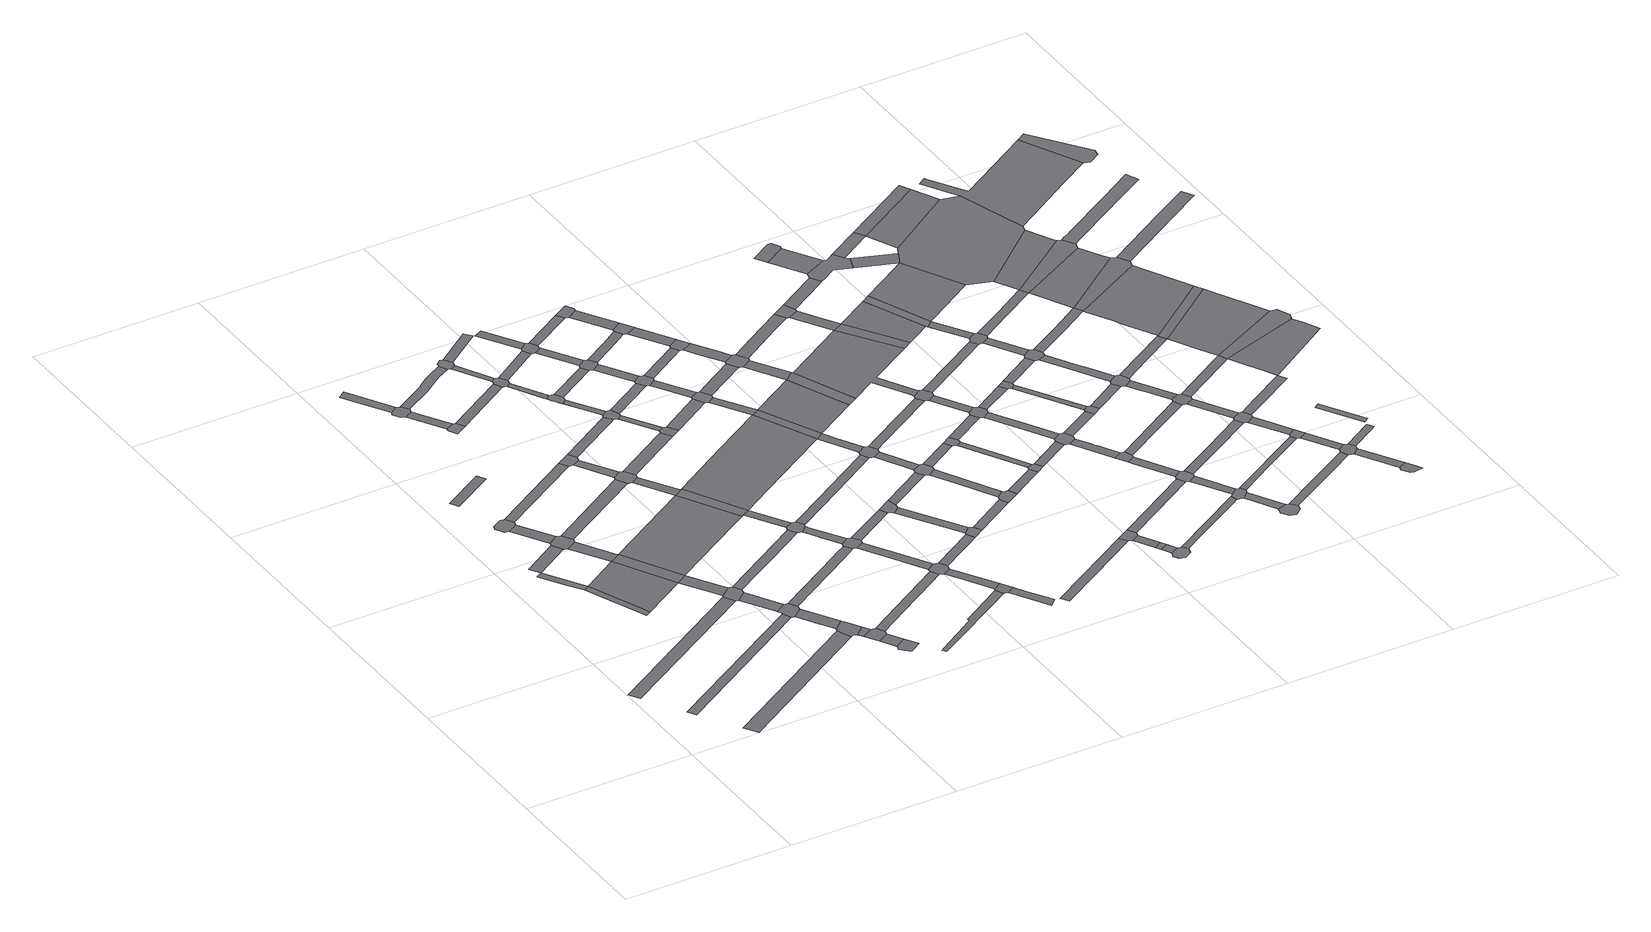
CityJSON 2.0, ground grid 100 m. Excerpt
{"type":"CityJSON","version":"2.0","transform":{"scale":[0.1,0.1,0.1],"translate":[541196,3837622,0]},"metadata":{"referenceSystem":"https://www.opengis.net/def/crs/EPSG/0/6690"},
"CityObjects":{
"road1":{"type":"Road","attributes":{"RoadStructureAttribute.sectionType":"1"},"geometry":[{"type":"MultiSurface","lod":"1","boundaries":[[[0,1,2,3]]]}]},
"road2":{"type":"Road","attributes":{"RoadStructureAttribute.sectionType":"1"},"geometry":[{"type":"MultiSurface","lod":"1","boundaries":[[[4,5,6,7,8,9,10,11]]]}]},
"road3":{"type":"Road","attributes":{"RoadStructureAttribute.sectionType":"1"},"geometry":[{"type":"MultiSurface","lod":"1","boundaries":[[[12,13,14,15]]]}]},
"road4":{"type":"Road","geometry":[{"type":"MultiSurface","lod":"1","boundaries":[[[11,10,16,17]]]}]},
"road5":{"type":"Road","attributes":{"RoadStructureAttribute.sectionType":"1"},"geometry":[{"type":"MultiSurface","lod":"1","boundaries":[[[18,19,6,20]]]}]},
"road6":{"type":"Road","attributes":{"RoadStructureAttribute.sectionType":"1"},"geometry":[{"type":"MultiSurface","lod":"1","boundaries":[[[21,22,23,24]]]}]},
"road7":{"type":"Road","geometry":[{"type":"MultiSurface","lod":"1","boundaries":[[[25,26,27,28,29,30,31,32]]]}]},
"road8":{"type":"Road","attributes":{"RoadStructureAttribute.sectionType":"1"},"geometry":[{"type":"MultiSurface","lod":"1","boundaries":[[[33,34,11,17,35]]]}]},
"road9":{"type":"Road","attributes":{"RoadStructureAttribute.sectionType":"1"},"geometry":[{"type":"MultiSurface","lod":"1","boundaries":[[[30,29,36,37]]]}]},
"road10":{"type":"Road","geometry":[{"type":"MultiSurface","lod":"1","boundaries":[[[37,36,18,20,38,39,40,41,42,43,44,45]]]}]},
"road11":{"type":"Road","attributes":{"RoadStructureAttribute.sectionType":"1"},"geometry":[{"type":"MultiSurface","lod":"1","boundaries":[[[46,47,48,49]]]}]},
"road12":{"type":"Road","attributes":{"RoadStructureAttribute.sectionType":"1"},"geometry":[{"type":"MultiSurface","lod":"1","boundaries":[[[41,40,33,50]]]}]},
"road13":{"type":"Road","geometry":[{"type":"MultiSurface","lod":"1","boundaries":[[[51,50,33,35,52]]]}]},
"road14":{"type":"Road","attributes":{"RoadStructureAttribute.sectionType":"1"},"geometry":[{"type":"MultiSurface","lod":"1","boundaries":[[[52,35,53,54]]]}]},
"road15":{"type":"Road","geometry":[{"type":"MultiSurface","lod":"1","boundaries":[[[55,54,53,56,0,3,57,58,59,60,61]]]}]},
"road16":{"type":"Road","attributes":{"RoadStructureAttribute.sectionType":"1"},"geometry":[{"type":"MultiSurface","lod":"1","boundaries":[[[62,32,31,63]]]}]},
"road17":{"type":"Road","attributes":{"RoadStructureAttribute.sectionType":"1"},"geometry":[{"type":"MultiSurface","lod":"1","boundaries":[[[59,58,64,65]]]}]},
"road18":{"type":"Road","attributes":{"RoadStructureAttribute.sectionType":"1"},"geometry":[{"type":"MultiSurface","lod":"1","boundaries":[[[66,67,68,69,70]]]}]},
"road19":{"type":"Road","geometry":[{"type":"MultiSurface","lod":"1","boundaries":[[[65,64,71,12,15,72,73,74,75,76,77]]]}]},
"road20":{"type":"Road","attributes":{"RoadStructureAttribute.sectionType":"1"},"geometry":[{"type":"MultiSurface","lod":"1","boundaries":[[[78,45,44,79]]]}]},
"road21":{"type":"Road","geometry":[{"type":"MultiSurface","lod":"1","boundaries":[[[70,69,80,81,82,83,84,85]]]}]},
"road22":{"type":"Road","attributes":{"RoadStructureAttribute.sectionType":"1"},"geometry":[{"type":"MultiSurface","lod":"1","boundaries":[[[75,74,86,87,88,89]]]}]},
"road23":{"type":"Road","attributes":{"RoadStructureAttribute.sectionType":"1"},"geometry":[{"type":"MultiSurface","lod":"1","boundaries":[[[83,82,90,91]]]}]},
"road24":{"type":"Road","geometry":[{"type":"MultiSurface","lod":"1","boundaries":[[[92,89,88,21,24,93,94,95]]]}]},
"road25":{"type":"Road","geometry":[{"type":"MultiSurface","lod":"1","boundaries":[[[91,90,96,97,98,99]]]}]},
"road26":{"type":"Road","attributes":{"RoadStructureAttribute.sectionType":"1"},"geometry":[{"type":"MultiSurface","lod":"1","boundaries":[[[95,94,100,101]]]}]},
"road27":{"type":"Road","geometry":[{"type":"MultiSurface","lod":"1","boundaries":[[[101,100,102,103,104,105,106,107]]]}]},
"road28":{"type":"Road","attributes":{"RoadStructureAttribute.sectionType":"1"},"geometry":[{"type":"MultiSurface","lod":"1","boundaries":[[[108,51,52,109,110]]]}]},
"road29":{"type":"Road","attributes":{"RoadStructureAttribute.sectionType":"1"},"geometry":[{"type":"MultiSurface","lod":"1","boundaries":[[[104,103,111,112]]]}]},
"road30":{"type":"Road","geometry":[{"type":"MultiSurface","lod":"1","boundaries":[[[112,111,113,114,115,116,117,118]]]}]},
"road31":{"type":"Road","attributes":{"RoadStructureAttribute.sectionType":"1"},"geometry":[{"type":"MultiSurface","lod":"1","boundaries":[[[119,61,60,120,121,122]]]}]},
"road32":{"type":"Road","geometry":[{"type":"MultiSurface","lod":"1","boundaries":[[[123,62,63,124,125,126]]]}]},
"road33":{"type":"Road","attributes":{"RoadStructureAttribute.sectionType":"1"},"geometry":[{"type":"MultiSurface","lod":"1","boundaries":[[[127,128,129,130,131,132,85,84,133,134,135,136]]]}]},
"road34":{"type":"Road","attributes":{"RoadStructureAttribute.sectionType":"1"},"geometry":[{"type":"MultiSurface","lod":"1","boundaries":[[[125,124,137,138]]]}]},
"road35":{"type":"Road","attributes":{"RoadStructureAttribute.sectionType":"1"},"geometry":[{"type":"MultiSurface","lod":"1","boundaries":[[[139,99,98,140]]]}]},
"road36":{"type":"Road","attributes":{"RoadStructureAttribute.sectionType":"1"},"geometry":[{"type":"MultiSurface","lod":"1","boundaries":[[[141,142,143,144,145,77,76,146,147]]]}]},
"road37":{"type":"Road","geometry":[{"type":"MultiSurface","lod":"1","boundaries":[[[138,137,78,79,148,149,150,151,152,153,154,155]]]}]},
"road38":{"type":"Road","attributes":{"RoadStructureAttribute.sectionType":"1"},"geometry":[{"type":"MultiSurface","lod":"1","boundaries":[[[151,150,108,156]]]}]},
"road39":{"type":"Road","attributes":{"RoadStructureAttribute.sectionType":"1"},"geometry":[{"type":"MultiSurface","lod":"1","boundaries":[[[157,158,107,106,159,160,161,162,163]]]}]},
"road40":{"type":"Road","geometry":[{"type":"MultiSurface","lod":"1","boundaries":[[[164,156,108,110,165,166]]]}]},
"road41":{"type":"Road","attributes":{"RoadStructureAttribute.sectionType":"1"},"geometry":[{"type":"MultiSurface","lod":"1","boundaries":[[[167,123,126,168,169,170,171]]]}]},
"road42":{"type":"Road","geometry":[{"type":"MultiSurface","lod":"1","boundaries":[[[172,173,174,175,127,136,176,177,178,179]]]}]},
"road43":{"type":"Road","attributes":{"RoadStructureAttribute.sectionType":"1"},"geometry":[{"type":"MultiSurface","lod":"1","boundaries":[[[177,176,180,181]]]}]},
"road44":{"type":"Road","attributes":{"RoadStructureAttribute.sectionType":"1"},"geometry":[{"type":"MultiSurface","lod":"1","boundaries":[[[166,165,182,183]]]}]},
"road45":{"type":"Road","attributes":{"RoadStructureAttribute.sectionType":"1"},"geometry":[{"type":"MultiSurface","lod":"1","boundaries":[[[184,185,186,187,188,189,190,191,192,193,194,195,196,197,198,199]]]}]},
"road46":{"type":"Road","geometry":[{"type":"MultiSurface","lod":"1","boundaries":[[[200,181,180,201,139,140,202,203,204,205,206,207]]]}]},
"road47":{"type":"Road","attributes":{"RoadStructureAttribute.sectionType":"1"},"geometry":[{"type":"MultiSurface","lod":"1","boundaries":[[[208,209,155,154,210]]]}]},
"road48":{"type":"Road","geometry":[{"type":"MultiSurface","lod":"1","boundaries":[[[183,182,119,122,211,212,213,214,215]]]}]},
"road49":{"type":"Road","attributes":{"RoadStructureAttribute.sectionType":"1"},"geometry":[{"type":"MultiSurface","lod":"1","boundaries":[[[216,204,203,217,218,219]]]}]},
"road50":{"type":"Road","attributes":{"RoadStructureAttribute.sectionType":"1"},"geometry":[{"type":"MultiSurface","lod":"1","boundaries":[[[220,212,211,221,222,223,224,225]]]}]},
"road51":{"type":"Road","geometry":[{"type":"MultiSurface","lod":"1","boundaries":[[[219,218,226,227,228,229,230,231,232]]]}]},
"road52":{"type":"Road","attributes":{"RoadStructureAttribute.sectionType":"1"},"geometry":[{"type":"MultiSurface","lod":"1","boundaries":[[[233,179,178,234]]]}]},
"road53":{"type":"Road","geometry":[{"type":"MultiSurface","lod":"1","boundaries":[[[225,224,141,147,235,236,237,238]]]}]},
"road54":{"type":"Road","attributes":{"RoadStructureAttribute.sectionType":"1"},"geometry":[{"type":"MultiSurface","lod":"1","boundaries":[[[239,230,229,240,241]]]}]},
"road55":{"type":"Road","geometry":[{"type":"MultiSurface","lod":"1","boundaries":[[[241,240,242,167,171,243,244,245,246,247,248]]]}]},
"road56":{"type":"Road","attributes":{"RoadStructureAttribute.sectionType":"1"},"geometry":[{"type":"MultiSurface","lod":"1","boundaries":[[[249,236,235,250,251,252]]]}]},
"road57":{"type":"Road","attributes":{"RoadStructureAttribute.sectionType":"1"},"geometry":[{"type":"MultiSurface","lod":"1","boundaries":[[[253,207,206,254]]]}]},
"road58":{"type":"Road","attributes":{"RoadStructureAttribute.sectionType":"1"},"geometry":[{"type":"MultiSurface","lod":"1","boundaries":[[[245,244,255,256]]]}]},
"road59":{"type":"Road","geometry":[{"type":"MultiSurface","lod":"1","boundaries":[[[252,251,157,163,257,258,259,260]]]}]},
"road60":{"type":"Road","attributes":{"RoadStructureAttribute.sectionType":"1"},"geometry":[{"type":"MultiSurface","lod":"1","boundaries":[[[261,232,231,262]]]}]},
"road61":{"type":"Road","geometry":[{"type":"MultiSurface","lod":"1","boundaries":[[[263,256,255,264,208,210,265,266,267]]]}]},
"road62":{"type":"Road","attributes":{"RoadStructureAttribute.sectionType":"1"},"geometry":[{"type":"MultiSurface","lod":"1","boundaries":[[[268,258,257,269,270,271,272]]]}]},
"road63":{"type":"Road","attributes":{"RoadStructureAttribute.sectionType":"1"},"geometry":[{"type":"MultiSurface","lod":"1","boundaries":[[[273,238,237,274]]]}]},
"road64":{"type":"Road","attributes":{"RoadStructureAttribute.sectionType":"1"},"geometry":[{"type":"MultiSurface","lod":"1","boundaries":[[[275,276,277,278]]]}]},
"road65":{"type":"Road","attributes":{"RoadStructureAttribute.sectionType":"1"},"geometry":[{"type":"MultiSurface","lod":"1","boundaries":[[[279,280,164,166,281,282,283]]]}]},
"road66":{"type":"Road","geometry":[{"type":"MultiSurface","lod":"1","boundaries":[[[272,271,184,199,284,285]]]}]},
"road67":{"type":"Road","attributes":{"RoadStructureAttribute.sectionType":"1"},"geometry":[{"type":"MultiSurface","lod":"1","boundaries":[[[286,248,247,287]]]}]},
"road68":{"type":"Road","geometry":[{"type":"MultiSurface","lod":"1","boundaries":[[[278,277,253,254,288,289,290,291,292]]]}]},
"road69":{"type":"Road","attributes":{"RoadStructureAttribute.sectionType":"1"},"geometry":[{"type":"MultiSurface","lod":"1","boundaries":[[[293,285,284,294,295]]]}]},
"road70":{"type":"Road","attributes":{"RoadStructureAttribute.sectionType":"1"},"geometry":[{"type":"MultiSurface","lod":"1","boundaries":[[[289,288,296,297]]]}]},
"road71":{"type":"Road","attributes":{"RoadStructureAttribute.sectionType":"1"},"geometry":[{"type":"MultiSurface","lod":"1","boundaries":[[[298,299,300,301,215,214,302,303]]]}]},
"road72":{"type":"Road","attributes":{"RoadStructureAttribute.sectionType":"1"},"geometry":[{"type":"MultiSurface","lod":"1","boundaries":[[[304,305,267,266,306,307]]]}]},
"road73":{"type":"Road","attributes":{"RoadStructureAttribute.sectionType":"1"},"geometry":[{"type":"MultiSurface","lod":"1","boundaries":[[[308,260,259,309,310,311]]]}]},
"road74":{"type":"Road","geometry":[{"type":"MultiSurface","lod":"1","boundaries":[[[297,296,261,262,312,313,314,315]]]}]},
"road75":{"type":"Road","attributes":{"RoadStructureAttribute.sectionType":"1"},"geometry":[{"type":"MultiSurface","lod":"1","boundaries":[[[313,312,316,317,318]]]}]},
"road76":{"type":"Road","geometry":[{"type":"MultiSurface","lod":"1","boundaries":[[[319,273,274,320,321,322,323]]]}]},
"road77":{"type":"Road","geometry":[{"type":"MultiSurface","lod":"1","boundaries":[[[324,318,317,286,287,325,326,327,328]]]}]},
"road78":{"type":"Road","attributes":{"RoadStructureAttribute.sectionType":"1"},"geometry":[{"type":"MultiSurface","lod":"1","boundaries":[[[329,292,291,330]]]}]},
"road79":{"type":"Road","attributes":{"RoadStructureAttribute.sectionType":"1"},"geometry":[{"type":"MultiSurface","lod":"1","boundaries":[[[322,321,331,332]]]}]},
"road80":{"type":"Road","attributes":{"RoadStructureAttribute.sectionType":"1"},"geometry":[{"type":"MultiSurface","lod":"1","boundaries":[[[326,325,333,334]]]}]},
"road81":{"type":"Road","geometry":[{"type":"MultiSurface","lod":"1","boundaries":[[[334,333,304,307,335,336,337,338]]]}]},
"road82":{"type":"Road","geometry":[{"type":"MultiSurface","lod":"1","boundaries":[[[332,331,308,311,339,340]]]}]},
"road83":{"type":"Road","attributes":{"RoadStructureAttribute.sectionType":"1"},"geometry":[{"type":"MultiSurface","lod":"1","boundaries":[[[341,342,315,314,343,344]]]}]},
"road84":{"type":"Road","attributes":{"RoadStructureAttribute.sectionType":"1"},"geometry":[{"type":"MultiSurface","lod":"1","boundaries":[[[336,335,279,345]]]}]},
"road85":{"type":"Road","attributes":{"RoadStructureAttribute.sectionType":"1"},"geometry":[{"type":"MultiSurface","lod":"1","boundaries":[[[346,319,323,347]]]}]},
"road86":{"type":"Road","attributes":{"RoadStructureAttribute.sectionType":"1"},"geometry":[{"type":"MultiSurface","lod":"1","boundaries":[[[348,349,328,327,350,351]]]}]},
"road87":{"type":"Road","geometry":[{"type":"MultiSurface","lod":"1","boundaries":[[[345,279,283,352]]]}]},
"road88":{"type":"Road","geometry":[{"type":"MultiSurface","lod":"1","boundaries":[[[353,354,329,330,355,356,357]]]}]},
"road89":{"type":"Road","attributes":{"RoadStructureAttribute.sectionType":"1"},"geometry":[{"type":"MultiSurface","lod":"1","boundaries":[[[356,355,358,359,360]]]}]},
"road90":{"type":"Road","attributes":{"RoadStructureAttribute.sectionType":"1"},"geometry":[{"type":"MultiSurface","lod":"1","boundaries":[[[361,362,352,283,363,364,365]]]}]},
"road91":{"type":"Road","attributes":{"RoadStructureAttribute.sectionType":"1"},"geometry":[{"type":"MultiSurface","lod":"1","boundaries":[[[366,367,368,369,370,371]]]}]},
"road92":{"type":"Road","attributes":{"RoadStructureAttribute.sectionType":"1"},"geometry":[{"type":"MultiSurface","lod":"1","boundaries":[[[372,373,374,338,337,375]]]}]},
"road93":{"type":"Road","attributes":{"RoadStructureAttribute.sectionType":"1"},"geometry":[{"type":"MultiSurface","lod":"1","boundaries":[[[376,340,339,377,378]]]}]},
"road94":{"type":"Road","geometry":[{"type":"MultiSurface","lod":"1","boundaries":[[[365,364,298,303,379,380,381,382]]]}]},
"road95":{"type":"Road","geometry":[{"type":"MultiSurface","lod":"1","boundaries":[[[360,359,341,344,383,384]]]}]},
"road96":{"type":"Road","attributes":{"RoadStructureAttribute.sectionType":"1"},"geometry":[{"type":"MultiSurface","lod":"1","boundaries":[[[380,379,385,386]]]}]},
"road97":{"type":"Road","attributes":{"RoadStructureAttribute.sectionType":"1"},"geometry":[{"type":"MultiSurface","lod":"1","boundaries":[[[384,383,387,388]]]}]},
"road98":{"type":"Road","geometry":[{"type":"MultiSurface","lod":"1","boundaries":[[[386,385,346,347,389,390,391,392]]]}]},
"road99":{"type":"Road","attributes":{"RoadStructureAttribute.sectionType":"1"},"geometry":[{"type":"MultiSurface","lod":"1","boundaries":[[[393,394,395,345,352,396]]]}]},
"road100":{"type":"Road","geometry":[{"type":"MultiSurface","lod":"1","boundaries":[[[388,387,348,351,397,398]]]}]},
"road101":{"type":"Road","attributes":{"RoadStructureAttribute.sectionType":"1"},"geometry":[{"type":"MultiSurface","lod":"1","boundaries":[[[399,390,389,400,401,402]]]}]},
"road102":{"type":"Road","attributes":{"RoadStructureAttribute.sectionType":"1"},"geometry":[{"type":"MultiSurface","lod":"1","boundaries":[[[403,398,397,404,405,406]]]}]},
"road103":{"type":"Road","geometry":[{"type":"MultiSurface","lod":"1","boundaries":[[[407,408,406,405,372,375,409,410,411,412,413,414,415,416]]]}]},
"road104":{"type":"Road","geometry":[{"type":"MultiSurface","lod":"1","boundaries":[[[417,402,401,376,378,418,419]]]}]},
"road105":{"type":"Road","attributes":{"RoadStructureAttribute.sectionType":"1"},"geometry":[{"type":"MultiSurface","lod":"1","boundaries":[[[412,411,393,420]]]}]},
"road106":{"type":"Road","attributes":{"RoadStructureAttribute.sectionType":"1"},"geometry":[{"type":"MultiSurface","lod":"1","boundaries":[[[421,392,391,422]]]}]},
"road107":{"type":"Road","geometry":[{"type":"MultiSurface","lod":"1","boundaries":[[[420,393,396,423,424]]]}]},
"road108":{"type":"Road","attributes":{"RoadStructureAttribute.sectionType":"1"},"geometry":[{"type":"MultiSurface","lod":"1","boundaries":[[[425,426,427,382,381,428,429,430,431]]]}]},
"road109":{"type":"Road","geometry":[{"type":"MultiSurface","lod":"1","boundaries":[[[432,433,366,371,434,435,436]]]}]},
"road110":{"type":"Road","attributes":{"RoadStructureAttribute.sectionType":"1"},"geometry":[{"type":"MultiSurface","lod":"1","boundaries":[[[437,419,418,438,439]]]}]},
"road111":{"type":"Road","attributes":{"RoadStructureAttribute.sectionType":"1"},"geometry":[{"type":"MultiSurface","lod":"1","boundaries":[[[435,434,440,441]]]}]},
"road112":{"type":"Road","geometry":[{"type":"MultiSurface","lod":"1","boundaries":[[[442,421,422,443,444,445,446,447]]]}]},
"road113":{"type":"Road","geometry":[{"type":"MultiSurface","lod":"1","boundaries":[[[441,440,448,449]]]}]},
"road114":{"type":"Road","attributes":{"RoadStructureAttribute.sectionType":"1"},"geometry":[{"type":"MultiSurface","lod":"1","boundaries":[[[449,448,450,451,452]]]}]},
"road115":{"type":"Road","geometry":[{"type":"MultiSurface","lod":"1","boundaries":[[[453,452,451,454,455,456,457,458,459,460,461]]]}]},
"road116":{"type":"Road","attributes":{"RoadStructureAttribute.sectionType":"1"},"geometry":[{"type":"MultiSurface","lod":"1","boundaries":[[[462,445,444,463,464]]]}]},
"road117":{"type":"Road","attributes":{"RoadStructureAttribute.sectionType":"1"},"geometry":[{"type":"MultiSurface","lod":"1","boundaries":[[[465,466,416,415,467,468]]]}]},
"road118":{"type":"Road","geometry":[{"type":"MultiSurface","lod":"1","boundaries":[[[469,464,463,470,437,439,471,472]]]}]},
"road119":{"type":"Road","attributes":{"RoadStructureAttribute.sectionType":"1"},"geometry":[{"type":"MultiSurface","lod":"1","boundaries":[[[473,442,447,474]]]}]},
"road120":{"type":"Road","geometry":[{"type":"MultiSurface","lod":"1","boundaries":[[[475,476,424,423,477,478,479,480,481,482,483,484,485]]]}]},
"road121":{"type":"Road","geometry":[{"type":"MultiSurface","lod":"1","boundaries":[[[481,480,425,431,486,487,488,489]]]}]},
"road122":{"type":"Road","attributes":{"RoadStructureAttribute.sectionType":"1"},"geometry":[{"type":"MultiSurface","lod":"1","boundaries":[[[490,472,471,491]]]}]},
"road123":{"type":"Road","attributes":{"RoadStructureAttribute.sectionType":"1"},"geometry":[{"type":"MultiSurface","lod":"1","boundaries":[[[487,486,492,493]]]}]},
"road124":{"type":"Road","attributes":{"RoadStructureAttribute.sectionType":"1"},"geometry":[{"type":"MultiSurface","lod":"1","boundaries":[[[494,495,496,432,436,497,498]]]}]},
"road125":{"type":"Road","geometry":[{"type":"MultiSurface","lod":"1","boundaries":[[[493,492,473,474,499,500,501,502]]]}]},
"road126":{"type":"Road","geometry":[{"type":"MultiSurface","lod":"1","boundaries":[[[503,465,468,504,505,506,507,508,509,510]]]}]},
"road127":{"type":"Road","attributes":{"RoadStructureAttribute.sectionType":"1"},"geometry":[{"type":"MultiSurface","lod":"1","boundaries":[[[511,512,461,460,513,514,515,516]]]}]},
"road128":{"type":"Road","attributes":{"RoadStructureAttribute.sectionType":"1"},"geometry":[{"type":"MultiSurface","lod":"1","boundaries":[[[517,500,499,518,519,520]]]}]},
"road129":{"type":"Road","attributes":{"RoadStructureAttribute.sectionType":"1"},"geometry":[{"type":"MultiSurface","lod":"1","boundaries":[[[521,507,506,522,475,523]]]}]},
"road130":{"type":"Road","geometry":[{"type":"MultiSurface","lod":"1","boundaries":[[[520,519,490,491,524,525,526,527]]]}]},
"road131":{"type":"Road","attributes":{"RoadStructureAttribute.sectionType":"1"},"geometry":[{"type":"MultiSurface","lod":"1","boundaries":[[[528,502,501,529]]]}]},
"road132":{"type":"Road","attributes":{"RoadStructureAttribute.sectionType":"1"},"geometry":[{"type":"MultiSurface","lod":"1","boundaries":[[[530,531,532,533,525,524,534,535]]]}]},
"road133":{"type":"Road","geometry":[{"type":"MultiSurface","lod":"1","boundaries":[[[523,475,485,536]]]}]},
"road134":{"type":"Road","geometry":[{"type":"MultiSurface","lod":"1","boundaries":[[[535,534,537,538,539,540]]]}]},
"road135":{"type":"Road","attributes":{"RoadStructureAttribute.sectionType":"1"},"geometry":[{"type":"MultiSurface","lod":"1","boundaries":[[[541,542,503,510,543,544]]]}]},
"road136":{"type":"Road","attributes":{"RoadStructureAttribute.sectionType":"1"},"geometry":[{"type":"MultiSurface","lod":"1","boundaries":[[[545,546,547,489,488,548,549]]]}]},
"road137":{"type":"Road","attributes":{"RoadStructureAttribute.sectionType":"1"},"geometry":[{"type":"MultiSurface","lod":"1","boundaries":[[[538,537,550,551,552]]]}]},
"road138":{"type":"Road","attributes":{"RoadStructureAttribute.sectionType":"1"},"geometry":[{"type":"MultiSurface","lod":"1","boundaries":[[[553,527,526,554]]]}]},
"road139":{"type":"Road","geometry":[{"type":"MultiSurface","lod":"1","boundaries":[[[552,551,494,498,555,556,557,558]]]}]},
"road140":{"type":"Road","attributes":{"RoadStructureAttribute.sectionType":"1"},"geometry":[{"type":"MultiSurface","lod":"1","boundaries":[[[559,523,536,560,561]]]}]},
"road141":{"type":"Road","geometry":[{"type":"MultiSurface","lod":"1","boundaries":[[[562,563,528,529,564,565,566,567,568]]]}]},
"road142":{"type":"Road","attributes":{"RoadStructureAttribute.sectionType":"1"},"geometry":[{"type":"MultiSurface","lod":"1","boundaries":[[[556,555,569,570]]]}]},
"road143":{"type":"Road","geometry":[{"type":"MultiSurface","lod":"1","boundaries":[[[571,570,569,572,511,516,573,574,575,576,577,578]]]}]},
"road144":{"type":"Road","attributes":{"RoadStructureAttribute.sectionType":"1"},"geometry":[{"type":"MultiSurface","lod":"1","boundaries":[[[579,566,565,580,581]]]}]},
"road145":{"type":"Road","geometry":[{"type":"MultiSurface","lod":"1","boundaries":[[[582,583,584,585,586,587,588,589]]]}]},
"road146":{"type":"Road","attributes":{"RoadStructureAttribute.sectionType":"1"},"geometry":[{"type":"MultiSurface","lod":"1","boundaries":[[[575,574,590,591]]]}]},
"road147":{"type":"Road","geometry":[{"type":"MultiSurface","lod":"1","boundaries":[[[591,590,592,593,594,595,596,597]]]}]},
"road148":{"type":"Road","geometry":[{"type":"MultiSurface","lod":"1","boundaries":[[[598,581,580,599,553,554,600,601]]]}]},
"road149":{"type":"Road","attributes":{"RoadStructureAttribute.sectionType":"1"},"geometry":[{"type":"MultiSurface","lod":"1","boundaries":[[[602,586,585,603,604,605]]]}]},
"road150":{"type":"Road","geometry":[{"type":"MultiSurface","lod":"1","boundaries":[[[606,559,561,607,608]]]}]},
"road151":{"type":"Road","attributes":{"RoadStructureAttribute.sectionType":"1"},"geometry":[{"type":"MultiSurface","lod":"1","boundaries":[[[609,562,568,610]]]}]},
"road152":{"type":"Road","attributes":{"RoadStructureAttribute.sectionType":"1"},"geometry":[{"type":"MultiSurface","lod":"1","boundaries":[[[611,608,607,612,613,614]]]}]},
"road153":{"type":"Road","geometry":[{"type":"MultiSurface","lod":"1","boundaries":[[[615,616,617,605,604,541,544,618,619,620,621,622,623,624]]]}]},
"road154":{"type":"Road","attributes":{"RoadStructureAttribute.sectionType":"1"},"geometry":[{"type":"MultiSurface","lod":"1","boundaries":[[[625,626,540,539,627,628]]]}]},
"road155":{"type":"Road","geometry":[{"type":"MultiSurface","lod":"1","boundaries":[[[614,613,629,545,549,630,631,632,633]]]}]},
"road156":{"type":"Road","attributes":{"RoadStructureAttribute.sectionType":"1"},"geometry":[{"type":"MultiSurface","lod":"1","boundaries":[[[631,630,634,635]]]}]},
"road157":{"type":"Road","attributes":{"RoadStructureAttribute.sectionType":"1"},"geometry":[{"type":"MultiSurface","lod":"1","boundaries":[[[636,601,600,637]]]}]},
"road158":{"type":"Road","attributes":{"RoadStructureAttribute.sectionType":"1"},"geometry":[{"type":"MultiSurface","lod":"1","boundaries":[[[638,639,558,557,640,641]]]}]},
"road159":{"type":"Road","geometry":[{"type":"MultiSurface","lod":"1","boundaries":[[[635,634,609,610,642,643,644,645]]]}]},
"road160":{"type":"Road","attributes":{"RoadStructureAttribute.sectionType":"1"},"geometry":[{"type":"MultiSurface","lod":"1","boundaries":[[[646,647,648,606,608,649,650,651]]]}]},
"road161":{"type":"Road","attributes":{"RoadStructureAttribute.sectionType":"1"},"geometry":[{"type":"MultiSurface","lod":"1","boundaries":[[[652,653,643,642,654,655,656]]]}]},
"road162":{"type":"Road","attributes":{"RoadStructureAttribute.sectionType":"1"},"geometry":[{"type":"MultiSurface","lod":"1","boundaries":[[[657,578,577,658,659]]]}]},
"road163":{"type":"Road","attributes":{"RoadStructureAttribute.sectionType":"1"},"geometry":[{"type":"MultiSurface","lod":"1","boundaries":[[[622,621,646,660]]]}]},
"road164":{"type":"Road","geometry":[{"type":"MultiSurface","lod":"1","boundaries":[[[656,655,636,637,661,662,663,664]]]}]},
"road165":{"type":"Road","attributes":{"RoadStructureAttribute.sectionType":"1"},"geometry":[{"type":"MultiSurface","lod":"1","boundaries":[[[665,666,667,615,624,668,669]]]}]},
"road166":{"type":"Road","attributes":{"RoadStructureAttribute.sectionType":"1"},"geometry":[{"type":"MultiSurface","lod":"1","boundaries":[[[670,671,672,597,596,673,674,675]]]}]},
"road167":{"type":"Road","attributes":{"RoadStructureAttribute.sectionType":"1"},"geometry":[{"type":"MultiSurface","lod":"1","boundaries":[[[662,661,676,677,678,679,680,681]]]}]},
"road168":{"type":"Road","attributes":{"RoadStructureAttribute.sectionType":"1"},"geometry":[{"type":"MultiSurface","lod":"1","boundaries":[[[682,683,633,632,684,685]]]}]},
"road169":{"type":"Road","geometry":[{"type":"MultiSurface","lod":"1","boundaries":[[[681,680,625,628,686,687,688,689]]]}]},
"road170":{"type":"Road","attributes":{"RoadStructureAttribute.sectionType":"1"},"geometry":[{"type":"MultiSurface","lod":"1","boundaries":[[[687,686,690,691]]]}]},
"road171":{"type":"Road","attributes":{"RoadStructureAttribute.sectionType":"1"},"geometry":[{"type":"MultiSurface","lod":"1","boundaries":[[[692,693,694,645,644,695,696,697,698,699]]]}]},
"road172":{"type":"Road","geometry":[{"type":"MultiSurface","lod":"1","boundaries":[[[691,690,638,641,700,701,702,703]]]}]},
"road173":{"type":"Road","attributes":{"RoadStructureAttribute.sectionType":"1"},"geometry":[{"type":"MultiSurface","lod":"1","boundaries":[[[704,705,701,700,706,707]]]}]},
"road174":{"type":"Road","geometry":[{"type":"MultiSurface","lod":"1","boundaries":[[[707,706,657,659,708,709,710]]]}]},
"road175":{"type":"Road","attributes":{"RoadStructureAttribute.sectionType":"1"},"geometry":[{"type":"MultiSurface","lod":"1","boundaries":[[[711,712,664,663,713,714]]]}]},
"road176":{"type":"Road","attributes":{"RoadStructureAttribute.sectionType":"1"},"geometry":[{"type":"MultiSurface","lod":"1","boundaries":[[[715,710,709,716,717]]]}]},
"road177":{"type":"Road","geometry":[{"type":"MultiSurface","lod":"1","boundaries":[[[717,716,670,675,718,719,720,721]]]}]},
"road178":{"type":"Road","attributes":{"RoadStructureAttribute.sectionType":"1"},"geometry":[{"type":"MultiSurface","lod":"1","boundaries":[[[722,723,724,689,688,725,726,727]]]}]},
"road179":{"type":"Road","geometry":[{"type":"MultiSurface","lod":"1","boundaries":[[[728,665,669,729]]]}]},
"road180":{"type":"Road","attributes":{"RoadStructureAttribute.sectionType":"1"},"geometry":[{"type":"MultiSurface","lod":"1","boundaries":[[[719,718,730,731]]]}]},
"road181":{"type":"Road","attributes":{"function":"2","RoadStructureAttribute.sectionType":"7"},"geometry":[{"type":"MultiSurface","lod":"1","boundaries":[[[729,669,732,733,734]]]}]},
"road182":{"type":"Road","geometry":[{"type":"MultiSurface","lod":"1","boundaries":[[[735,736,734,733,660,646,651,737,738,739,740]]]}]},
"road183":{"type":"Road","attributes":{"RoadStructureAttribute.sectionType":"1"},"geometry":[{"type":"MultiSurface","lod":"1","boundaries":[[[741,742,703,702,743,744]]]}]},
"road184":{"type":"Road","geometry":[{"type":"MultiSurface","lod":"1","boundaries":[[[745,731,730,746,747,748,749,750]]]}]},
"road185":{"type":"Road","attributes":{"RoadStructureAttribute.sectionType":"1"},"geometry":[{"type":"MultiSurface","lod":"1","boundaries":[[[751,752,721,720,753,754]]]}]},
"road186":{"type":"Road","attributes":{"function":"2","RoadStructureAttribute.sectionType":"7"},"geometry":[{"type":"MultiSurface","lod":"1","boundaries":[[[755,756,757,738,737,758,682,759]]]}]},
"road187":{"type":"Road","geometry":[{"type":"MultiSurface","lod":"1","boundaries":[[[759,682,685,760,761,762]]]}]},
"road188":{"type":"Road","geometry":[{"type":"MultiSurface","lod":"1","boundaries":[[[763,764,760,685,765,692,766]]]}]},
"road189":{"type":"Road","attributes":{"RoadStructureAttribute.sectionType":"1"},"geometry":[{"type":"MultiSurface","lod":"1","boundaries":[[[767,768,769,770,771]]]}]},
"road190":{"type":"Road","geometry":[{"type":"MultiSurface","lod":"1","boundaries":[[[766,692,699,772,773,774,775]]]}]},
"road191":{"type":"Road","geometry":[{"type":"MultiSurface","lod":"1","boundaries":[[[772,699,776,777,778,779,780]]]}]},
"road192":{"type":"Road","geometry":[{"type":"MultiSurface","lod":"1","boundaries":[[[780,779,711,714,781]]]}]},
"road193":{"type":"Road","geometry":[{"type":"MultiSurface","lod":"1","boundaries":[[[781,714,782,783,784,722,785]]]}]},
"road194":{"type":"Road","geometry":[{"type":"MultiSurface","lod":"1","boundaries":[[[786,787,788,789,727,790,791,792,793,741,794]]]}]},
"road195":{"type":"Road","geometry":[{"type":"MultiSurface","lod":"1","boundaries":[[[795,785,722,727,789,796,797]]]}]},
"road196":{"type":"Road","geometry":[{"type":"MultiSurface","lod":"1","boundaries":[[[798,799,800,801,802,803,804,805,740,739,806,807,808]]]}]},
"road197":{"type":"Road","attributes":{"RoadStructureAttribute.sectionType":"1"},"geometry":[{"type":"MultiSurface","lod":"1","boundaries":[[[809,810,811,812,813,814,762,761,815,816,817,818,819,820]]]}]},
"road198":{"type":"Road","attributes":{"RoadStructureAttribute.sectionType":"1"},"geometry":[{"type":"MultiSurface","lod":"1","boundaries":[[[821,822,823,824,825,775,774,826,827,828]]]}]},
"road199":{"type":"Road","geometry":[{"type":"MultiSurface","lod":"1","boundaries":[[[829,798,808,830,831,832,833,834]]]}]}
},
"vertices":[
[909,1207,0],[8,659,0],[47,596,0],[944,1140,0],
[310,1728,0],[305,1737,0],[215,1888,0],[177,1865,0],[189,1846,0],[271,1716,0],[324,1631,0],[357,1651,0],
[1091,911,0],[188,364,0],[217,317,0],[1112,860,0],
[479,1259,0],[511,1279,0],
[394,2083,0],[176,1950,0],[427,2017,0],
[1249,625,0],[360,83,0],[408,5,0],[1285,539,0],
[288,2423,0],[227,2385,0],[219,2361,0],[249,2315,0],[273,2309,0],[334,2344,0],[341,2369,0],[311,2417,0],
[584,1790,0],[359,1652,0],[777,1440,0],
[399,2104,0],[456,2143,0],
[432,2016,0],[447,2012,0],[450,2011,0],[513,2049,0],[515,2054,0],[519,2068,0],[520,2073,0],[483,2135,0],
[428,2798,0],[398,2847,0],[145,2695,0],[173,2646,0],
[646,1829,0],
[649,1831,0],[842,1482,0],
[912,1218,0],[976,1267,0],
[985,1265,0],[911,1215,0],[947,1142,0],[960,1138,0],[1021,1189,0],[1025,1213,0],[1001,1263,0],
[826,2731,0],[855,2682,0],
[1078,945,0],[1143,985,0],
[215,3884,0],[170,3853,0],[237,3742,0],[328,3590,0],[372,3622,0],
[1092,921,0],[1125,857,0],[1129,856,0],[1132,856,0],[1190,905,0],[1195,931,0],[1168,981,0],
[999,2450,0],[1034,2385,0],
[320,3569,0],[347,3523,0],[371,3517,0],[419,3544,0],[426,3570,0],[394,3613,0],
[1195,750,0],[1256,648,0],[1256,646,0],[1315,700,0],
[495,3310,0],[544,3336,0],
[1334,668,0],[1297,546,0],[1322,542,0],[1380,593,0],
[492,3289,0],[520,3242,0],[589,3284,0],[560,3331,0],
[1343,510,0],[1408,549,0],
[1379,450,0],[1390,431,0],[1456,470,0],[1456,472,0],[1463,496,0],[1434,543,0],
[1190,2161,0],[1296,1759,0],[1384,1812,0],
[1442,343,0],[1508,382,0],
[1442,340,0],[1439,330,0],[1435,313,0],[1472,271,0],[1488,265,0],[1554,305,0],
[1522,1581,0],[1172,1302,0],[1316,1389,0],[1550,1531,0],
[907,2780,0],[881,2679,0],[930,2704,0],[937,2732,0],
[762,3842,0],[687,3800,0],[639,3769,0],[596,3737,0],[576,3722,0],[543,3699,0],[588,3664,0],[662,3719,0],[713,3752,0],[788,3794,0],
[1005,2472,0],[1052,2500,0],
[923,3552,0],[943,3502,0],
[1690,1298,0],[1629,1262,0],[1594,1240,0],[1464,1161,0],[1313,1069,0],[1630,1197,0],[1722,1255,0],
[1039,2384,0],[1043,2383,0],[1060,2380,0],[1107,2410,0],[1111,2426,0],[1112,2429,0],[1113,2433,0],[1073,2496,0],
[1238,2190,0],
[1954,863,0],[1635,666,0],[1509,525,0],[1555,554,0],[1636,604,0],[1909,771,0],[1979,814,0],
[1248,2197,0],[1396,1820,0],[1440,1846,0],
[1249,2989,0],[1188,2884,0],[1213,2899,0],[1252,2923,0],[1284,2943,0],
[797,3885,0],[794,3886,0],[766,3863,0],[769,3858,0],[807,3789,0],[838,3807,0],[844,3838,0],[813,3882,0],
[925,3576,0],[952,3596,0],
[1527,1603,0],[1571,1629,0],
[2153,537,0],[2051,474,0],[1968,422,0],[1887,372,0],[1893,359,0],[1878,350,0],[1780,289,0],[1771,283,0],[1640,199,0],[1623,189,0],[1640,167,0],[1743,230,0],[1896,321,0],[1907,328,0],[2043,409,0],[2175,488,0],
[956,3595,0],[927,3571,0],[966,3496,0],[969,3495,0],[998,3515,0],[996,3518,0],[1001,3543,0],[974,3590,0],
[1428,2710,0],[1407,2697,0],[1466,2649,0],
[1576,1525,0],[1617,1561,0],[1618,1574,0],[1626,1578,0],[1597,1624,0],
[1107,3318,0],[1077,3302,0],[1085,3289,0],[1111,3310,0],
[1627,1542,0],[1628,1438,0],[1633,1428,0],[1662,1379,0],[1696,1322,0],[1743,1352,0],
[1101,3259,0],[1115,3237,0],[1123,3225,0],[1135,3205,0],[1163,3231,0],[1166,3256,0],[1139,3305,0],
[1029,4039,0],[1064,3996,0],
[1741,1251,0],[1789,1275,0],[1797,1299,0],[1766,1346,0],
[1167,3225,0],[1257,3012,0],[1289,3030,0],
[1256,3010,0],[1302,2937,0],[1305,2936,0],[1334,2957,0],[1333,2959,0],[1336,2976,0],[1316,3029,0],
[1887,1112,0],[1842,1080,0],[1957,887,0],[2005,916,0],
[1210,3746,0],[1235,3697,0],
[1432,2730,0],[1464,2748,0],
[2006,808,0],[2053,834,0],[2059,862,0],[2033,911,0],
[1386,3454,0],[1413,3408,0],
[1464,2747,0],[1432,2729,0],[1493,2665,0],[1520,2682,0],[1483,2743,0],
[2170,640,0],[2033,763,0],[2070,701,0],[2158,551,0],[2206,580,0],
[2027,1503,0],[2048,1452,0],
[1122,4021,0],[1075,3993,0],[1214,3765,0],[1257,3799,0],
[1924,2610,0],[1618,2424,0],[1623,1957,0],[2059,2223,0],[2096,2246,0],
[2200,483,0],[2247,512,0],
[1559,3176,0],[1591,3131,0],
[1258,3693,0],[1305,3722,0],[1300,3730,0],[1303,3745,0],[1281,3793,0],
[2279,457,0],[2331,265,0],[2372,303,0],
[1392,3474,0],[1438,3505,0],
[2212,1999,0],[2043,1896,0],[1818,1759,0],[1626,1642,0],[1926,1761,0],[2236,1952,0],
[1734,2900,0],[1614,2826,0],[1615,2739,0],[1768,2835,0],
[2294,1069,0],[2175,933,0],[2248,978,0],[2322,1023,0],
[1434,3403,0],[1483,3433,0],[1486,3451,0],[1459,3499,0],
[1542,3229,0],[1561,3198,0],[1607,3230,0],
[2112,1555,0],[2073,1447,0],[2080,1436,0],[2121,1473,0],[2125,1497,0],
[1610,3227,0],[1611,3125,0],[1654,3155,0],[1661,3174,0],[1634,3221,0],
[1533,3947,0],[1562,3901,0],
[2297,1084,0],[2338,1120,0],
[1738,2918,0],[1785,2943,0],
[1791,2831,0],[1834,2861,0],[1838,2878,0],[1802,2941,0],
[2388,1063,0],[2360,1110,0],
[1714,3658,0],[1606,3589,0],[1607,3526,0],[1740,3610,0],
[1971,2639,0],
[2370,1712,0],[2397,1663,0],
[1887,3376,0],[1648,3230,0],[1753,3231,0],[1913,3329,0],
[2142,2276,0],
[1620,4000,0],[1602,3989,0],[1581,3895,0],[1643,3936,0],[1649,3954,0],
[1604,3859,0],[1715,3677,0],[1778,3716,0],
[2193,2181,0],[2188,2191,0],[2210,2037,0],[2217,2025,0],[2263,2056,0],
[2956,631,0],[2803,539,0],[2403,299,0],[2431,251,0],[2667,393,0],[2984,585,0],
[2056,3098,0],[1964,3041,0],[1935,3023,0],[2093,3034,0],
[2614,1265,0],[2488,1124,0],[2636,1214,0],
[2262,1946,0],[2308,1973,0],[2315,1999,0],[2288,2047,0],
[1760,3606,0],[1825,3640,0],
[2376,1735,0],[2425,1762,0],
[1891,3394,0],[1952,3431,0],
[2420,1655,0],[2467,1684,0],[2473,1710,0],[2447,1759,0],
[2248,2808,0],[2151,2748,0],[1981,2645,0],[2403,2435,0],
[1932,3324,0],[1995,3362,0],
[2556,1523,0],[2501,1510,0],[2620,1290,0],[2664,1326,0],
[2073,3234,0],[1987,3234,0],[2060,3117,0],[2123,3153,0],
[2137,3149,0],[2128,3152,0],[2099,3033,0],[2109,3031,0],[2116,3029,0],[2176,3066,0],[2178,3072,0],[2180,3082,0],[2181,3085,0],[2142,3147,0],
[2669,1317,0],[2718,1264,0],[2696,1315,0],
[2303,2856,0],
[2635,1873,0],[2663,1826,0],
[2465,2472,0],[2310,2846,0],
[2729,2315,0],[2381,2103,0],[2351,2085,0],[2379,2038,0],[2409,2056,0],[2528,2128,0],[2759,2269,0],
[3032,677,0],[2972,641,0],[3007,577,0],[3053,605,0],[3060,630,0],
[2892,1434,0],[2858,1350,0],[2920,1388,0],
[3072,460,0],[3120,487,0],
[2689,1906,0],[2686,1820,0],[2688,1819,0],[2719,1841,0],[2717,1844,0],[2718,1859,0],
[3090,428,0],[3138,455,0],
[3091,426,0],[3121,371,0],[3169,399,0],
[3187,391,0],[3114,346,0],[3109,343,0],[3126,307,0],[3162,299,0],[3209,327,0],[3218,364,0],[3218,366,0],[3193,395,0],
[2814,1670,0],[2895,1452,0],[2928,1467,0],
[2510,3371,0],[2288,3237,0],[2427,3238,0],[2547,3310,0],
[2929,1465,0],[2895,1449,0],[2968,1417,0],[2940,1463,0],
[2894,2031,0],[2923,1984,0],
[2699,3081,0],[2313,2848,0],[2600,2554,0],[2612,2561,0],[2727,2360,0],[2739,2338,0],[2785,2367,0],[2775,2383,0],[2657,2589,0],[2889,2729,0],[2926,2751,0],
[2781,2262,0],[2827,2291,0],[2834,2315,0],[2805,2362,0],
[3146,1590,0],[3167,1538,0],
[2899,2055,0],[2944,2086,0],
[3503,961,0],[3198,777,0],[3051,688,0],[3251,745,0],[3528,915,0],
[2943,1977,0],[2988,2007,0],[2994,2032,0],[2972,2077,0],
[2600,3426,0],[2554,3309,0],[2557,3309,0],[2562,3308,0],[2626,3341,0],[2627,3347,0],[2628,3354,0],[2629,3360,0],
[3661,674,0],[3414,527,0],[3324,430,0],[3425,490,0],[3640,617,0],[3672,637,0],
[3078,1849,0],[3046,1799,0],[3151,1613,0],[3197,1640,0],
[2687,3241,0],[2602,3240,0],[2762,3118,0],
[3197,1533,0],[3243,1561,0],[3248,1587,0],[3223,1636,0],
[3157,2191,0],[3186,2144,0],
[3314,1438,0],[3296,1469,0],[3294,1473,0],[3285,1488,0],[3330,1299,0],[3377,1326,0],
[2979,2784,0],
[3369,1230,0],[3416,1256,0],[3420,1272,0],[3401,1319,0],
[2845,3575,0],[2827,3564,0],[2864,3503,0],[2882,3514,0],
[3247,2631,0],[3019,2492,0],[2846,2387,0],[3052,2448,0],[3276,2585,0],
[3386,1200,0],[3508,984,0],[3552,1017,0],
[3424,1757,0],[3452,1710,0],
[3550,908,0],[3595,939,0],[3602,961,0],[3574,1007,0],
[2969,3243,0],[3040,2820,0],[3128,2873,0],
[3207,2221,0],[3190,2211,0],[3203,2141,0],[3208,2140,0],[3234,2160,0],[3232,2163,0],[3235,2175,0],
[3675,691,0],[3716,725,0],
[3737,719,0],[3669,678,0],[3674,636,0],[3710,629,0],[3749,667,0],[3758,687,0],[3759,689,0],[3739,720,0],
[3343,1979,0],[3425,1771,0],[3455,1791,0],
[2839,3959,0],[2821,3961,0],[2692,3883,0],[2733,3815,0],[2861,3893,0],[2867,3911,0],[2868,3911,0],[2841,3959,0],
[3810,448,0],[3865,465,0],
[3800,410,0],[3828,363,0],[3865,353,0],[3907,391,0],[3915,421,0],[3883,460,0],
[3458,1790,0],[3426,1769,0],[3502,1741,0],[3474,1787,0],
[2967,3720,0],[2792,3718,0],[2854,3616,0],[2991,3681,0],
[3018,3273,0],[3134,2864,0],[3174,2902,0],
[3416,2349,0],[3445,2302,0],
[3290,2715,0],[3240,2696,0],[3263,2659,0],[3309,2686,0],
[3061,3707,0],[3040,3694,0],[3012,3677,0],[2908,3529,0],[2972,3568,0],[2991,3580,0],[3088,3544,0],[3120,3630,0],[3103,3636,0],[3098,3646,0],
[3864,1601,0],[3642,1467,0],[3672,1424,0],[3888,1552,0],
[3259,2638,0],[3300,2585,0],[3347,2614,0],[3354,2633,0],[3326,2680,0],
[3424,2373,0],[3470,2405,0],
[3673,1910,0],[3706,1865,0],
[4046,1290,0],[3799,1140,0],[3824,1092,0],[4073,1242,0],
[3469,2297,0],[3517,2323,0],[3522,2349,0],[3495,2396,0],
[3321,3460,0],[3305,3450,0],[3270,3428,0],[3333,2998,0],[3374,3023,0],[3505,3103,0],
[3648,2101,0],[3608,2167,0],[3570,2127,0],[3682,1935,0],[3728,1966,0],
[4216,1005,0],[3977,822,0],[4235,974,0],
[3360,3542,0],
[3729,1856,0],[3775,1887,0],[3780,1910,0],[3756,1962,0],
[3263,3831,0],[3262,3830,0],[3079,3718,0],[3117,3657,0],[3299,3768,0],
[4364,747,0],[4245,676,0],[4108,594,0],[4130,551,0],[4246,620,0],[4384,703,0],
[3774,1780,0],[3780,1770,0],[3785,1761,0],[3806,1726,0],[3867,1623,0],[3914,1649,0],
[3721,2920,0],[3522,2798,0],[3537,2744,0],[3748,2872,0],
[3912,1547,0],[3961,1571,0],[3965,1595,0],[3938,1642,0],
[4052,1310,0],[4099,1335,0],
[3876,2629,0],[3875,2628,0],[3695,2517,0],[3559,2371,0],[3676,2442,0],[3716,2466,0],[3717,2467,0],[3903,2579,0],
[4095,1235,0],[4142,1264,0],[4145,1286,0],[4123,1335,0],
[4258,1066,0],[4241,1095,0],[4221,1028,0],[4265,1054,0],
[4242,972,0],[4253,968,0],[4300,996,0],
[4115,2179,0],[3943,2074,0],[3943,2008,0],[4142,2128,0],
[4333,938,0],[4370,771,0],[4413,803,0],
[4415,693,0],[4454,733,0],[4460,755,0],[4438,793,0],
[4288,1856,0],[4286,1855,0],[4234,1823,0],[4234,1759,0],[4272,1782,0],[4313,1807,0],
[3694,4094,0],[3724,4028,0],
[4551,463,0],[4597,490,0],
[3301,3764,0],[3382,3586,0],[3805,3869,0],
[3902,3847,0],[3810,3868,0],[3648,3059,0],[4037,3394,0],[4045,3430,0],[3916,3844,0],
[4457,1538,0],[4238,1405,0],[4239,1342,0],[4484,1488,0],
[4634,429,0],[4545,437,0],[4576,394,0],[4596,389,0],[4652,399,0],[4637,425,0],
[4614,901,0],[4606,896,0],[4608,845,0],[4637,863,0],
[4121,3237,0],[4109,3255,0],[4041,3386,0],[3713,2936,0],[4128,3224,0],
[4186,3108,0],[4197,3148,0],[4153,3217,0],
[4255,2985,0],[4222,3044,0],[3754,2861,0],[4281,2938,0],
[4499,1197,0],[4483,1188,0],[4467,1178,0],[4618,927,0],[4649,948,0],
[4342,2820,0],[4347,2837,0],[4354,2858,0],[4312,2928,0],
[3908,2568,0],[3991,2415,0],[4018,2365,0],[4118,2181,0],[4517,2491,0],
[4544,2441,0],
[4147,2118,0],[4232,1959,0],[4283,1866,0],[4733,2084,0],
[4824,1907,0],[4820,1915,0],[4804,1945,0],[4795,1962,0],[4319,1796,0],[4354,1729,0],[4362,1715,0],[4406,1632,0],[4874,1809,0],
[4765,2078,0],[4805,2001,0],[4771,2077,0],
[4444,4145,0],[4212,4004,0],[3974,3859,0],[3843,4076,0],[3839,4084,0],[3793,4052,0],[3815,4014,0],[3875,3912,0],[4217,3536,0],[4435,3671,0],[4622,3786,0],
[4756,3578,0],[4552,3455,0],[4221,3256,0],[4220,3255,0],[4182,3233,0],[4179,3232,0],[4221,3162,0],[4370,3253,0],[4377,3257,0],[4504,3333,0],[4594,3387,0],[4791,3505,0],
[4920,3294,0],[4866,3262,0],[4742,3188,0],[4716,3173,0],[4569,3085,0],[4642,3034,0],[4757,3104,0],[4960,3227,0],
[4499,4179,0],[4626,3785,0],[4662,3777,0],[4729,3818,0],[4736,3852,0],[4736,3855,0]
]}
